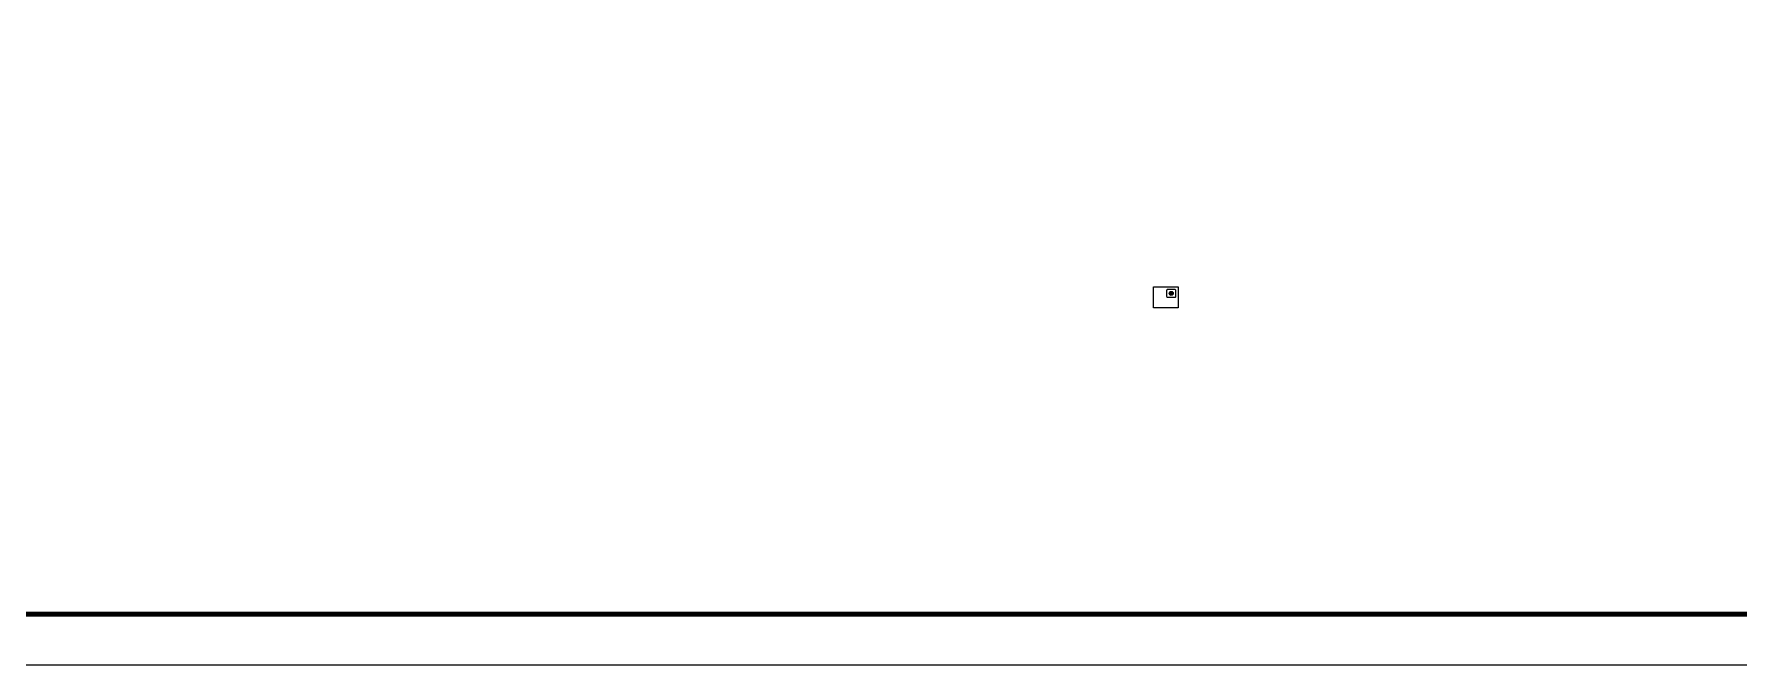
# Model space of a CAD drawing. Extents: x -737978 to 768813, y -372247 to 1140308.
# Drawn here: x -372194 to -321815, y -268610 to -249956 of the extents above; entities that cross this region are included whole.
import ezdxf

# ---------------------------------------------------------------- set-up
doc = ezdxf.new("R2010")
doc.units = 0
doc.header["$LTSCALE"] = 1000
doc.header["$MEASUREMENT"] = 0
doc.layers.get('0').update_dxf_attribs({"linetype": 'CONTINUOUS'})
doc.layers.add('PUB_TITLE', color=4, linetype='CONTINUOUS')

msp = doc.modelspace()

# ---------------------------------------------------------------- hatches: boundary and pattern name
h = msp.add_hatch(color=1)
h.dxf.hatch_style = 1
edge = h.paths.add_edge_path()
edge.add_arc((-338590.6, -257625), 60, 0, 360)

# ---------------------------------------------------------------- linework, layer by layer
msp.add_lwpolyline([(-339117.1, -257426.7), (-338383.4, -257426.7), (-338383.4, -258053.3), (-339117.1, -258053.3)], close=True)
msp.add_lwpolyline([(-338465.6, -257530), (-338465.6, -257720, -0.4142136), (-338495.6, -257750), (-338685.6, -257750, -0.4142136), (-338715.6, -257720), (-338715.6, -257530, -0.4142136), (-338685.6, -257500), (-338495.6, -257500, -0.4142136)], format="xyb", close=True)
at = {"color": 1}
msp.add_circle((-338590.6, -257625), 60, dxfattribs=at)
at = {"layer": 'PUB_TITLE'}
msp.add_lwpolyline([(-377375.1, -268609.7), (-219725.1, -268609.7), (-219725.1, -179509.7), (-377375.1, -179509.7)], close=True, dxfattribs=at)
at = {"layer": 'PUB_TITLE', "const_width": 150}
msp.add_lwpolyline([(-373625.1, -267109.7), (-221225.1, -267109.7), (-221225.1, -181009.7), (-373625.1, -181009.7)], close=True, dxfattribs=at)

doc.saveas('drawing.dxf')
